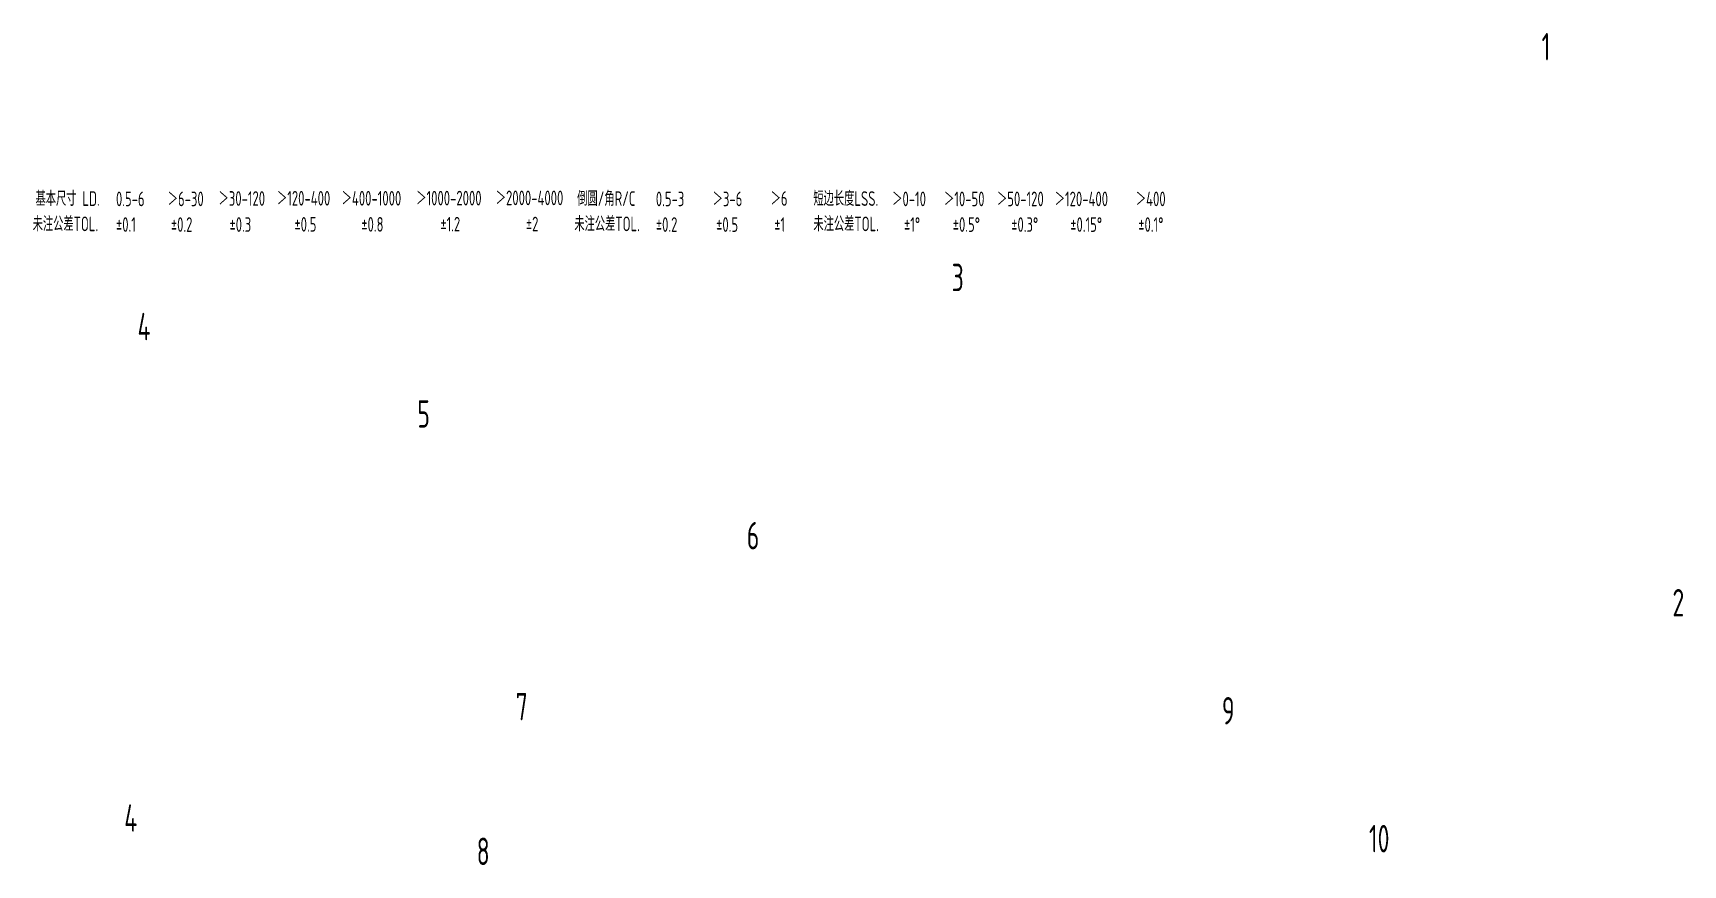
# Model space of a CAD drawing. Header units: inches. Extents: x 14216 to 120088, y -29410 to 23559.
# Drawn here: x 20229 to 21040, y 6096 to 6505 of the extents above; entities that cross this region are included whole.
import ezdxf

# ---------------------------------------------------------------- set-up
doc = ezdxf.new("R2010")
doc.units = ezdxf.units.IN
doc.header["$LTSCALE"] = 0.3
doc.header["$MEASUREMENT"] = 0
doc.layers.add('6', color=3, linetype='Continuous')
doc.layers.add('7', color=4, linetype='Continuous')
doc.styles.add('HZ', font='isocp2.shx', dxfattribs={"width": 0.7, "bigfont": 'hztxt.shx'})

msp = doc.modelspace()

# ---------------------------------------------------------------- texts
at = {"layer": '6', "color": 2, "style": 'HZ', "width": 0.7}
for s, p in [('基本尺寸 LD.', (20229.818, 6420.129)), ('0.5-6', (20269.369, 6419.956)), ('＞6-30', (20294.826, 6419.956)), ('＞30-120', (20319.822, 6420.177)), ('＞120-400', (20348.561, 6420.27)), ('＞400-1000', (20380.359, 6420.27)), ('＞1000-2000', (20417.056, 6420.361)), ('＞2000-4000', (20456.129, 6420.451)), ('倒圆/角R/C', (20496.192, 6420.129)), ('0.5-3', (20534.843, 6419.956)), ('＞3-6', (20562.796, 6419.956)), ('＞6', (20591.318, 6420.177)), ('短边长度LSS.', (20612.31, 6420.129)), ('＞0-10', (20651.098, 6419.956)), ('＞10-50', (20676.574, 6419.956)), ('＞50-120', (20702.615, 6419.956)), ('＞120-400', (20731.021, 6419.956)), ('＞400', (20770.893, 6419.956)), ('未注公差TOL.', (20228.4, 6407.674)), ('%%P0.1', (20269.369, 6407.356)), ('%%P0.2', (20296.369, 6407.356)), ('%%P0.3', (20325.169, 6407.356)), ('%%P0.5', (20357.111, 6407.449)), ('%%P0.8', (20389.993, 6407.449)), ('%%P1.2', (20428.883, 6407.54)), ('%%P2', (20470.919, 6407.63)), ('未注公差TOL.', (20494.774, 6407.674)), ('%%P0.2', (20534.843, 6407.356)), ('%%P0.5', (20564.484, 6407.356)), ('%%P1', (20593.055, 6407.356)), ('未注公差TOL.', (20612.322, 6407.674)), ('%%P1%%D', (20656.869, 6407.356)), ('%%P0.5%%D', (20680.84, 6407.356)), ('%%P0.3%%D', (20709.584, 6407.356)), ('%%P0.15%%D', (20738.614, 6407.356)), ('%%P0.1%%D', (20772.068, 6407.356))]:
    msp.add_text(s, height=7.2, dxfattribs=at).set_placement(p)
at = {"layer": '7', "style": 'HZ', "width": 0.7}
for s, p in [('1', (20970.45, 6491.661)), ('3', (20680.328, 6378.195)), ('4', (20279.976, 6354.029)), ('5', (20417.566, 6311.053)), ('6', (20579.575, 6251.216)), ('2', (21034.752, 6218.207)), ('7', (20465.923, 6167.125)), ('9', (20813.191, 6165.093)), ('4', (20273.438, 6112.351)), ('10', (20885.528, 6102.194)), ('8', (20446.737, 6095.949))]:
    msp.add_text(s, height=13.5, dxfattribs=at).set_placement(p)

doc.saveas('drawing.dxf')
